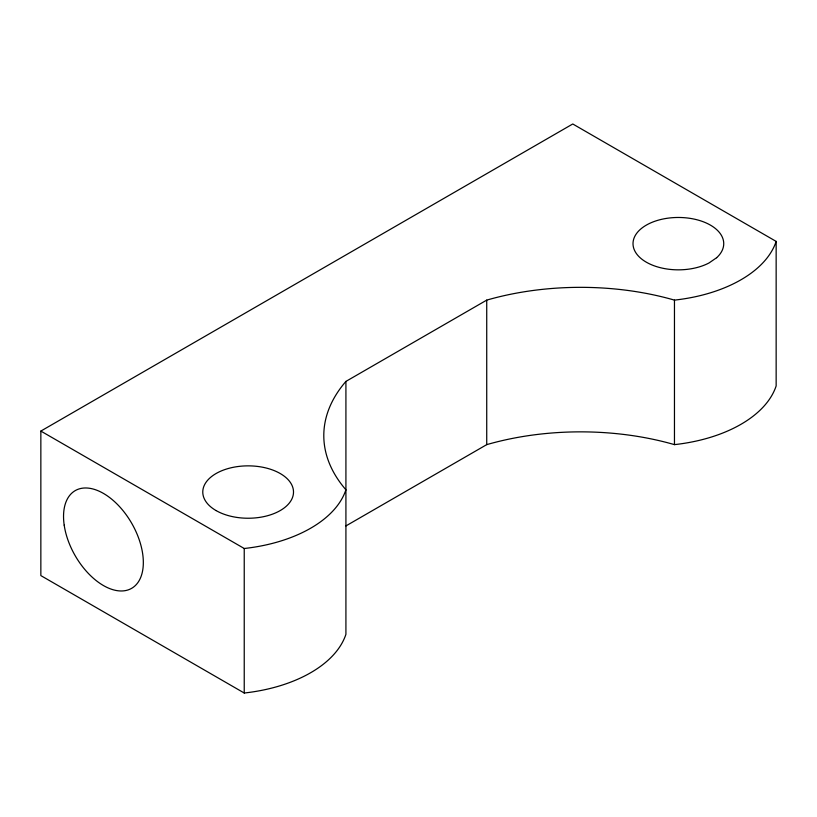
<?xml version="1.0" encoding="UTF-8"?>
<svg xmlns="http://www.w3.org/2000/svg" width="817" height="817" viewBox="0 0 817 817"><rect width="100%" height="100%" fill="white"/><g stroke="black" fill="none" stroke-linecap="round" stroke-linejoin="round"><path stroke-width="1.23" d="M776.15 241.403A127.912 73.847 0 0 1 674.464 300.115A210.183 121.355 0 0 0 486.728 300.115L345.918 381.406L345.918 634.309A127.912 73.847 0 0 1 244.232 693.02L40.85 575.597L40.85 431.08L572.768 123.98L776.15 241.403L776.15 385.92A127.912 73.847 0 0 1 674.464 444.632A210.183 121.355 0 0 0 486.728 444.632L345.918 525.923M40.85 431.08L244.232 548.503A127.912 73.847 0 0 0 345.918 489.792A210.183 121.355 0 0 1 345.918 381.406M674.464 300.115L674.464 444.632M486.728 300.115L486.728 444.632M244.232 548.503L244.232 693.02M716.642 257.712L709.033 262.951A45.354 26.185 0 0 1 635.126 251.554A45.354 26.185 0 0 1 684.258 217.69A45.354 26.185 0 0 1 716.642 257.712M216.066 510.564A45.354 26.185 0 0 0 291.955 498.83A45.354 26.185 0 0 0 236.399 466.752A45.354 26.185 0 0 0 216.066 510.564M64.196 525.157A56.414 32.578 60 0 0 129.3 589.476A56.414 32.578 60 0 0 116.79 503.772A56.414 32.578 60 0 0 64.196 525.157"/></g></svg>
